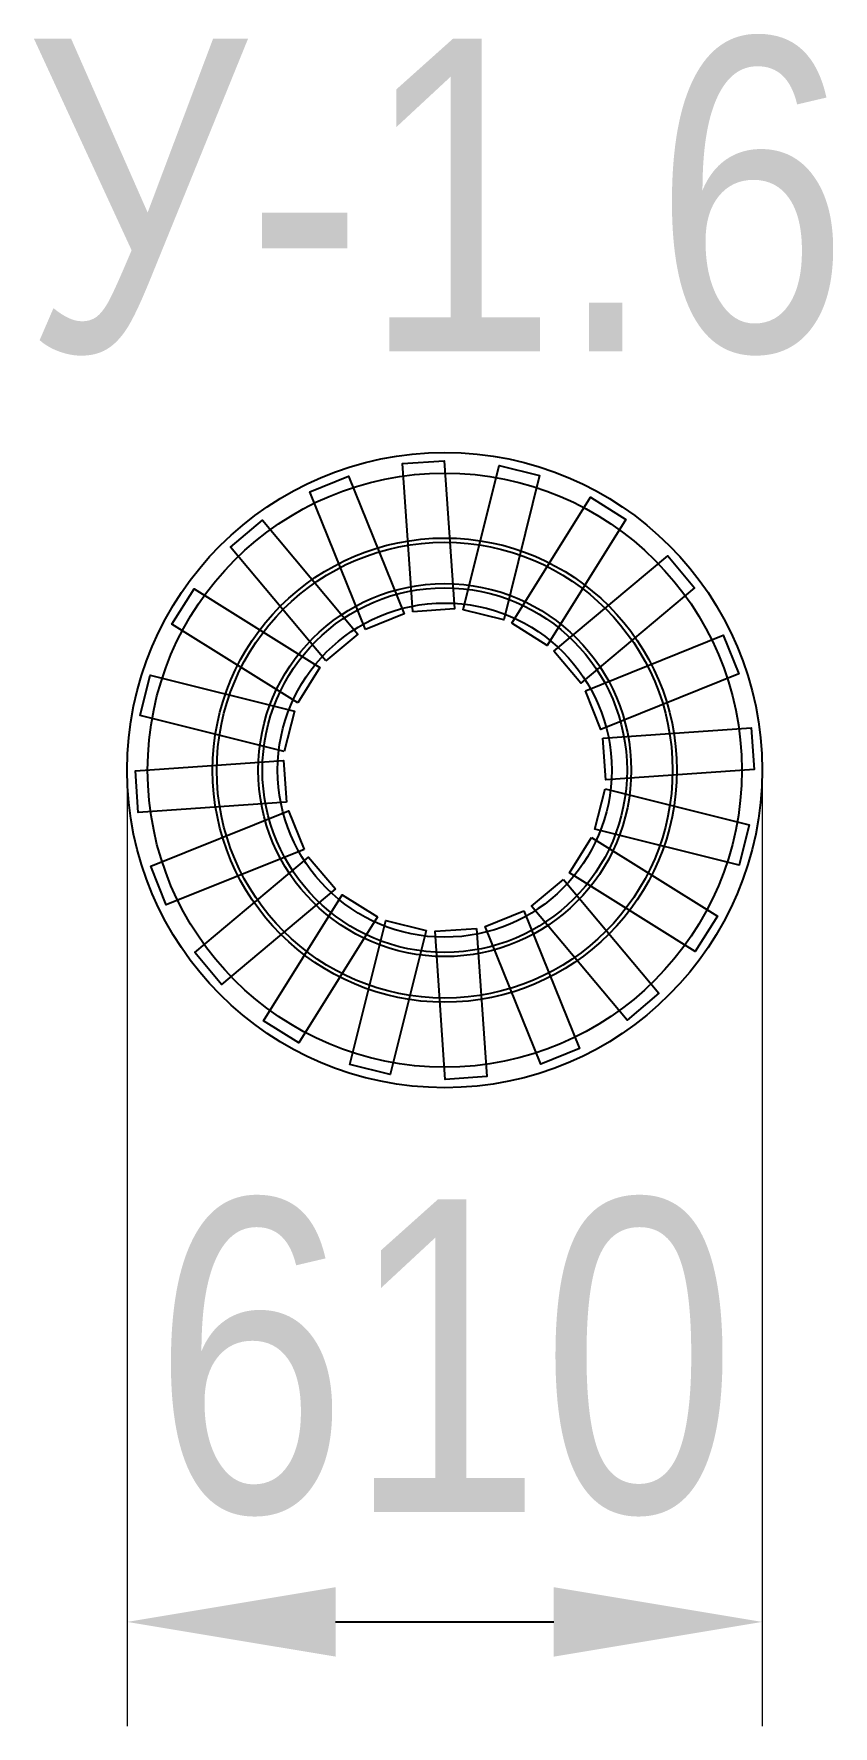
# Model space of a CAD drawing. Header units: millimetres. Extents: x -402 to 365, y -874 to 749.
import ezdxf

# ---------------------------------------------------------------- set-up
doc = ezdxf.new("R2010")
doc.units = ezdxf.units.MM
for name, color, linetype in [('DIKOM_АРТИКУЛ', 7, 'Continuous'), ('DIKOM_ОБЪЕКТ', 7, 'Continuous'), ('DIKOM_РАЗМЕР_ОБЪЕКТА', 7, 'Continuous')]:
    doc.layers.add(name, color=color, linetype=linetype)
doc.styles.add('style1', font='arialbd.ttf', dxfattribs={"width": 0.8})
doc.dimstyles.new('1-50', dxfattribs={"dimtxt": 300, "dimasz": 200, "dimexe": 100, "dimexo": 0, "dimgap": 100, "dimtad": 1, "dimtxsty": 'style1', "dimcen": 200, "dimclrd": 7, "dimclre": 7, "dimclrt": 7, "dimadec": 1, "dimazin": 2, "dimtfac": 1, "dimtmove": 0, "dimatfit": 2, "dimfxl": 0, "dimlwd": 25, "dimlwe": 18, "dimarcsym": 0})

# ---------------------------------------------------------------- blocks, each defined once
blk = doc.blocks.new('*D61')
at = {"layer": 'Defpoints', "color": 0, "transparency": 16777216}
for p in [(-312, 43.1), (297.3, 43.1), (297.3, -774)]:
    blk.add_point(p, dxfattribs=at)
at = {"layer": 'DIKOM_РАЗМЕР_ОБЪЕКТА', "color": 7, "lineweight": 18, "transparency": 16777216}
for p, q in [((-312, 43.1), (-312, -874)), ((297.3, 43.1), (297.3, -874))]:
    blk.add_line(p, q, dxfattribs=at)
at = {"layer": 'DIKOM_РАЗМЕР_ОБЪЕКТА', "color": 7, "lineweight": 25, "transparency": 16777216}
blk.add_line((-112, -774), (97.3, -774), dxfattribs=at)
at = {"layer": 'DIKOM_РАЗМЕР_ОБЪЕКТА', "color": 7, "transparency": 16777216}
for points in [[(-112, -740.7), (-112, -807.3), (-312, -774)], [(97.3, -740.7), (97.3, -807.3), (297.3, -774)]]:
    blk.add_solid(points, dxfattribs=at)
at = {"layer": 'DIKOM_РАЗМЕР_ОБЪЕКТА', "color": 7, "transparency": 16777216, "insert": (-7.4, -520.8), "char_height": 300, "attachment_point": 5, "style": 'style1'}
blk.add_mtext('{\\fArial|b0|i0|c204|p34;610}', dxfattribs=at)

msp = doc.modelspace()

# ---------------------------------------------------------------- linework, layer by layer
at = {"layer": 'DIKOM_ОБЪЕКТ', "color": 7, "linetype": 'Continuous'}
for points in [[(-83.412, 178.101), (-136.774, 310.228), (-99.685, 325.209), (-46.323, 193.082)], [(-37.991, 194.999), (-47.915, 337.149), (-8.012, 339.937), (1.912, 197.787)], [(10.429, 197.036), (44.914, 335.296), (83.726, 325.618), (49.241, 187.358)], [(57.109, 184.012), (132.628, 304.85), (166.55, 283.653), (91.031, 162.815)], [(-121.389, 147.994), (-212.966, 257.167), (-182.321, 282.875), (-90.744, 173.702)], [(97.48, 157.201), (206.642, 248.791), (232.354, 218.15), (123.192, 126.56)], [(-148.204, 107.626), (-269.034, 183.16), (-247.832, 217.079), (-127.003, 141.545)], [(127.591, 119.228), (259.712, 172.606), (274.698, 135.519), (142.577, 82.141)], [(-161.234, 60.948), (-299.49, 95.45), (-289.807, 134.26), (-151.552, 99.758)], [(144.495, 73.809), (286.644, 83.75), (289.437, 43.848), (147.288, 33.907)], [(-159.203, 12.528), (-301.354, 2.621), (-304.138, 42.524), (-161.987, 52.431)], [(146.53, 25.314), (284.777, -9.222), (275.084, -48.03), (136.837, -13.494)], [(-142.31, -32.895), (-274.444, -86.241), (-289.421, -49.151), (-157.287, 4.195)], [(133.488, -21.361), (254.299, -96.924), (233.089, -130.838), (112.279, -55.275)], [(-112.209, -70.876), (-221.392, -162.439), (-247.097, -131.792), (-137.913, -40.228)], [(106.663, -61.722), (198.213, -170.918), (167.562, -196.618), (76.012, -87.423)], [(-71.844, -97.697), (-147.392, -218.516), (-181.309, -197.311), (-105.761, -76.491)], [(68.678, -91.82), (122.008, -223.96), (84.916, -238.932), (31.586, -106.792)], [(-25.167, -110.732), (-59.686, -248.984), (-98.495, -239.296), (-63.976, -101.045)], [(23.253, -108.707), (33.142, -250.859), (-6.761, -253.638), (-16.65, -111.486)]]:
    msp.add_lwpolyline(points, close=True, dxfattribs=at)
for radius in [304.65, 285.012, 222.654, 218.654, 178.912, 174.908, 160.295]:
    msp.add_circle((-7.35, 43.15), radius, dxfattribs=at)

# ---------------------------------------------------------------- texts
at = {"layer": 'DIKOM_АРТИКУЛ', "insert": (-410.551, 744.978), "char_height": 300, "width": 1373.12348, "attachment_point": 1, "style": 'style1'}
msp.add_mtext('{\\fArial|b0|i0|c204|p34;У-1.6}', dxfattribs=at)

# ---------------------------------------------------------------- dimensions: what is measured, and where the dimension line sits
at = {"layer": 'DIKOM_РАЗМЕР_ОБЪЕКТА'}
dim = msp.add_linear_dim(base=(297.299, -774), p1=(-312, 43.15), p2=(297.299, 43.15), text='{\\fArial|b0|i0|c204|p34;610}', dimstyle='1-50', dxfattribs=at)
dim.commit()
dim.dimension.update_dxf_attribs({"geometry": '*D61', "text_midpoint": (-7.35, -774), "dimtype": 160})

doc.saveas('drawing.dxf')
